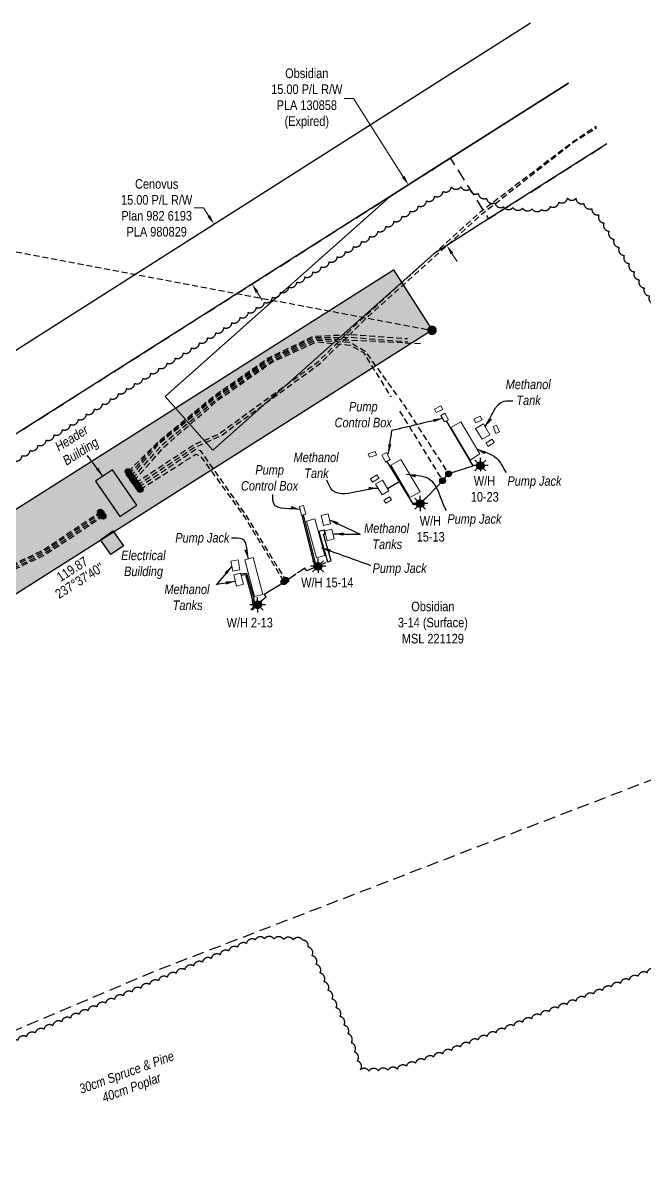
# Model space of a CAD drawing. Extents: x 606847 to 616975, y 5877213 to 5883625.
# Drawn here: x 612541 to 613191, y 5878697 to 5879897 of the extents above; entities that cross this region are included whole.
import ezdxf
from ezdxf.enums import TextEntityAlignment as Align

# ---------------------------------------------------------------- set-up
doc = ezdxf.new("R2010")
doc.units = 0
doc.header["$LTSCALE"] = 5
doc.header["$PDMODE"] = 34
doc.header["$PDSIZE"] = 0.03
for name, pattern in [('0', [1, 1, 0]), ('foc-ACCESSROAD', [3.75, 2.5, -1.25]), ('foc-TIELINE', [1.875, 1.25, -0.625]), ('UG_PIPE', [1.875, 1.25, -0.625])]:
    doc.linetypes.add(name, pattern=pattern)
doc.layers.get('Defpoints').update_dxf_attribs({"color": 9})
for name, color, linetype, lineweight in [('AS-GENERAL', 48, 'Continuous', 18), ('C-RW-T', 13, 'Continuous', 9), ('C-WS-T', 13, 'Continuous', 9), ('F-RW-T', 190, 'Continuous', 9), ('T-TEXT', 48, 'Continuous', 18)]:
    doc.layers.add(name, color=color, linetype=linetype, lineweight=lineweight)
for name, color, linetype, true_color in [('AS-PIPE-AG', 7, 'Continuous', 0x7d00fa), ('AS-STRUCTURE-H', 7, 'Continuous', 0xa8a8a8), ('AS-STRUCTURE-T', 7, 'Continuous', 0x454545)]:
    doc.layers.add(name, color=color, linetype=linetype, true_color=true_color)
for name, color, linetype in [('AS-PIPE-UG', 44, 'UG_PIPE'), ('AS-SYMBOL', 7, 'Continuous'), ('C-RW', 13, 'Continuous'), ('C-WS', 13, 'foc-ACCESSROAD'), ('C-WS-S', 8, 'Continuous'), ('F-RW', 190, 'Continuous'), ('L-BD', 7, 'Continuous'), ('L-MON', 1, 'Continuous'), ('L-TIE', 7, 'foc-TIELINE'), ('P-PROPOSED', 10, 'Continuous'), ('P-PROPOSED-H', 21, 'Continuous'), ('T-BUSH', 110, '0'), ('T-BUSH-T', 110, 'Continuous')]:
    doc.layers.add(name, color=color, linetype=linetype)
doc.layers.add('AS-STRUCTURE', color=7, linetype='Continuous', lineweight=30, true_color=0x595959)
doc.styles.add('80CG', font='ARIALN.TTF', dxfattribs={"height": 10})
doc.styles.add('80L', font='ARIALN.TTF', dxfattribs={"height": 10})
doc.dimstyles.new('Compass 5 000', dxfattribs={"dimscale": 5, "dimtxt": 9, "dimasz": 2, "dimexe": 0.2, "dimexo": 0.0625, "dimgap": 0.5, "dimtad": 0, "dimtih": 1, "dimtoh": 1, "dimzin": 0, "dimdsep": 46, "dimtxsty": '80CG', "dimcen": 0.1, "dimse1": 1, "dimse2": 1, "dimclrd": 256, "dimclrt": 256, "dimaunit": 1, "dimadec": 4, "dimazin": 0, "dimtfac": 0.06, "dimtofl": 0, "dimtmove": 0, "dimatfit": 1, "dimfxl": 0.2, "dimtolj": 1, "dimtzin": 0, "dimlwd": -1, "dimarcsym": 0})

# ---------------------------------------------------------------- blocks, each defined once
blk = doc.blocks.new('GAS')
h = blk.add_hatch(color=255)
h.dxf.hatch_style = 1
edge = h.paths.add_edge_path()
edge.add_arc((0, 0), 0.9, 0, 360)
for p, q in [((-0.81, 0), (-1.62, 0)), ((-0.57, 0.57), (-1.14, 1.14)), ((0, 0.81), (0, 1.62)), ((0.57, 0.57), (1.14, 1.14)), ((1.62, 0), (0.81, 0)), ((-0.57, -0.57), (-1.14, -1.14)), ((0, -0.81), (0, -1.62)), ((1.14, -1.14), (0.57, -0.57))]:
    blk.add_line(p, q)
blk.add_circle((0, 0), 0.8)
blk = doc.blocks.new('PLIA')
at = {"color": 255, "const_width": 1}
blk.add_lwpolyline([(-0.5, 0, 1), (0.5, 0, 1)], format="xyb", close=True, dxfattribs=at)
blk = doc.blocks.new('PLIAA')
blk.add_blockref('PLIA', (0, 0))
blk = doc.blocks.new('PLIB')
at = {"color": 1}
blk.add_circle((0, 0), 0.8, dxfattribs=at)
blk = doc.blocks.new('PLIBB')
blk.add_blockref('PLIB', (0, 0))
blk = doc.blocks.new('PLICC')
for name in ['PLIAA', 'PLIBB']:
    blk.add_blockref(name, (0, 0))
blk = doc.blocks.new('PLI')
blk.add_blockref('PLICC', (0, 0))
blk = doc.blocks.new('RISER')
h = blk.add_hatch(color=255)
h.dxf.hatch_style = 1
edge = h.paths.add_edge_path()
edge.add_arc((0, 0), 0.7, 0, 360)
blk.add_hatch(color=13).paths.add_polyline_path([(0.58, -0.15), (-0.58, -0.15, 0.774597)])
at = {"color": 13}
blk.add_line((-0.58, -0.15), (0.58, -0.15), dxfattribs=at)
blk.add_circle((0, 0), 0.6, dxfattribs=at)
blk = doc.blocks.new('AASDGSDG')
at = {"layer": 'AS-GENERAL'}
for p, q in [((-29, 120.5), (-18.5, 82.1)), ((-20.3, 122.9), (-9.8, 84.4))]:
    blk.add_line(p, q, dxfattribs=at)
at = {"layer": 'AS-GENERAL', "flags": 128}
for points in [[(104.7, 237.5), (106.5, 233.9), (113.4, 237.1), (111.6, 240.8)], [(115.3, 224.2), (119.4, 226.5), (115.6, 233.3), (111.3, 231)], [(148, 223.1), (154.6, 226.4), (152.5, 230.2), (146, 226.9)], [(121.8, 218.3), (142, 184.3), (152.4, 190.6), (132.2, 224.4)], [(154.6, 206), (162.8, 210.7), (156.1, 222.1), (147.8, 217.4)], [(166, 219.2), (169.1, 212.2), (172.7, 213.9), (169.5, 220.9)], [(158.7, 202.2), (160.7, 198.6), (167.2, 202.6), (165.1, 206.2)], [(35.4, 190.7), (36.7, 187.2), (44.1, 189.5), (42.7, 193.3)], [(53.8, 182), (58.5, 184.7), (54.5, 192), (49.6, 189.2)], [(59, 179), (79.1, 145), (89.7, 150.9), (69.6, 185)], [(38, 164.5), (40.1, 161.2), (46.9, 165.4), (44.6, 168.7)], [(50, 147.9), (57.2, 152.1), (50.4, 163.3), (43.2, 158.9)], [(51.8, 142), (53.8, 139), (59.8, 142.7), (57.9, 145.9)], [(-3.8, 117.7), (-11.1, 115.9), (-11.1, 115.9), (-13.6, 126.2), (-6.3, 128)]]:
    blk.add_lwpolyline(points, close=True, dxfattribs=at)
at = {"layer": 'AS-GENERAL'}
for points in [[(-29.8, 127.7), (-32.1, 136.6), (-36.4, 135.5), (-34.1, 126.5)], [(-34.1, 126.5), (-29.8, 127.7)], [(-18.5, 82.1), (-9.8, 84.4)]]:
    blk.add_lwpolyline(points, dxfattribs=at)
at = {"layer": 'AS-GENERAL', "flags": 128}
for points in [[(-29, 120.5), (-20.3, 122.9)], [(-9.9, 110.3), (-2.6, 112.1)], [(-9.9, 110.3), (-7.3, 99.9)], [(-2.6, 112.1), (0, 101.7)], [(0, 101.7), (-7.3, 99.9)]]:
    blk.add_lwpolyline(points, dxfattribs=at)
at = {"layer": 'AS-GENERAL'}
for points in [[(-98.6, 69.5), (-100.6, 80), (-108, 78.6), (-106, 68.1)], [(-74.6, 43.7), (-84.7, 82.2), (-93.4, 79.9), (-83.3, 41.4)], [(-94.9, 54.3), (-102.2, 52.4), (-105.2, 64.1), (-98, 66)]]:
    blk.add_lwpolyline(points, close=True, dxfattribs=at)
at = {"layer": 'AS-PIPE-AG'}
for points in [[(89.8, 138.6), (114.3, 163.2), (118.9, 169.8), (145.2, 178.3), (117.2, 225.3)], [(55, 182.7), (82.6, 137.7), (89.8, 138.6)], [(55.8, 154.4), (67.8, 161.8)], [(-20, 71.9), (-33.5, 126.7)], [(-18.6, 72.5), (-32.1, 127.1)], [(-9.2, 76.6), (-28.6, 68.3), (-30.7, 71.3), (-49.7, 58.4)], [(-87.3, 27.8), (-71.1, 41.3), (-73.4, 43.9), (-51.9, 56.7), (-53.9, 57.3)]]:
    blk.add_lwpolyline(points, dxfattribs=at)
blk.add_lwpolyline([(-3.2, 79), (-11.1, 106.7), (-9.4, 107.2), (-10.4, 111), (-16.1, 109.5), (-7.1, 77.9)], close=True, dxfattribs=at)
at = {"layer": 'AS-PIPE-AG', "elevation": 18.8}
for points in [[(-97.6, 65.2), (-91.7, 66), (-84.6, 40.8), (-83.3, 31.1)], [(-97.4, 63.7), (-92.8, 64.4), (-86.1, 40.5), (-84.7, 29.9)]]:
    blk.add_lwpolyline(points, dxfattribs=at)
at = {"layer": 'Defpoints'}
for p in [(152.8, 178.5), (89.8, 138.6), (-16.9, 73.1), (-80.1, 32.8)]:
    blk.add_blockref('GAS', p, dxfattribs=at)
blk = doc.blocks.new('*D518')
at = {"layer": 'Defpoints', "color": 0, "transparency": 16777216}
for p in [(612740.7, 5879686.9), (612742.4, 5879688), (612782.3, 5879625.3)]:
    blk.add_point(p, dxfattribs=at)
at = {"layer": 'F-RW-T', "transparency": 16777216}
for p, q in [((612729.9, 5879703.8), (612719.9, 5879703.8)), ((612735.3, 5879695.3), (612729.9, 5879703.8)), ((612785.9, 5879615.7), (612791.3, 5879607.3))]:
    blk.add_line(p, q, dxfattribs=at)
for points in [[(612736.7, 5879696.2), (612733.9, 5879694.4), (612740.7, 5879686.9)], [(612787.3, 5879616.6), (612784.5, 5879614.8), (612780.5, 5879624.2)]]:
    blk.add_solid(points, dxfattribs=at)
at = {"layer": 'F-RW-T', "transparency": 16777216, "insert": (612680.8, 5879703.8), "char_height": 10, "attachment_point": 5, "style": '80CG'}
blk.add_mtext('\\A1;Cenovus\\P15.00 P/L R/W\\PPlan 982 6193\\PPLA 980829', dxfattribs=at)
blk = doc.blocks.new('*D519')
at = {"layer": 'C-RW-T', "transparency": 16777216}
for p, q in [((612886.8, 5879818.1), (612876.8, 5879818.1)), ((612938.7, 5879736.4), (612886.8, 5879818.1)), ((612989.6, 5879656.2), (612995, 5879647.8))]:
    blk.add_line(p, q, dxfattribs=at)
for points in [[(612940.1, 5879737.3), (612937.3, 5879735.5), (612944.1, 5879727.9)], [(612991, 5879657.1), (612988.2, 5879655.3), (612984.2, 5879664.6)]]:
    blk.add_solid(points, dxfattribs=at)
at = {"layer": 'Defpoints', "color": 0, "transparency": 16777216}
for p in [(612976.8, 5879748.7), (612944.1, 5879727.9), (613017, 5879685.4)]:
    blk.add_point(p, dxfattribs=at)
at = {"layer": 'C-RW-T', "transparency": 16777216, "insert": (612837.8, 5879818.1), "char_height": 10, "attachment_point": 5, "style": '80CG'}
blk.add_mtext('\\A1;Obsidian\\P15.00 P/L R/W\\PPLA 130858\\P(Expired)', dxfattribs=at)

msp = doc.modelspace()

# ---------------------------------------------------------------- hatches: boundary and pattern name
at = {"layer": 'AS-STRUCTURE-H'}
h = msp.add_hatch(color=256, dxfattribs=at)
h.dxf.hatch_style = 1
h.paths.add_polyline_path([(612616.93, 5879417.953), (612642.42, 5879380.923), (612660.04, 5879392.803), (612634.485, 5879429.703)])
h = msp.add_hatch(color=256, dxfattribs=at)
h.dxf.hatch_style = 1
h.paths.add_polyline_path([(612635.015, 5879365.878), (612646.095, 5879350.438), (612632.97, 5879341.218), (612622.04, 5879356.748)])
at = {"layer": 'P-PROPOSED-H'}
h = msp.add_hatch(color=256, dxfattribs=at)
h.dxf.hatch_style = 1
h.paths.add_polyline_path([(611699.481, 5878944.552), (612345.996, 5878873.884), (612392.146, 5879298.988), (612928.65, 5879639.105), (612968.79, 5879575.788), (612462.78, 5879255.003), (612412.43, 5878791.208), (611691.321, 5878870.029)])

# ---------------------------------------------------------------- linework, layer by layer
at = {"layer": 'AS-PIPE-UG', "flags": 128}
for points in [[(612658.74, 5879416.138), (612719.01, 5879455.713), (612745.555, 5879467.173), (612849.885, 5879543.073), (612895.785, 5879588.148), (613020.27, 5879700.398), (613114.41, 5879771.798), (613140.299, 5879789.435)], [(612660.43, 5879413.933), (612720.7, 5879453.508), (612747.245, 5879464.968), (612851.575, 5879540.868), (612897.475, 5879585.943), (613021.96, 5879698.193), (613115.475, 5879771.718), (613140.915, 5879787.821)], [(612650.935, 5879427.923), (612682.685, 5879459.473), (612741.18, 5879507.588), (612797.225, 5879546.603), (612844.405, 5879569.548), (612884.51, 5879571.448), (612942.985, 5879567.043)], [(612652.16, 5879425.203), (612683.15, 5879459.048), (612742.195, 5879506.603), (612798, 5879545.513), (612845.01, 5879568.233), (612884.705, 5879568.458), (612943.305, 5879563.778)], [(612653.805, 5879423.098), (612684.19, 5879458.158), (612743.107, 5879506.034), (612799.01, 5879544.498), (612845.885, 5879566.853), (612884.915, 5879565.593), (612959.315, 5879561.773)], [(612655.43, 5879420.718), (612686.4, 5879455.833), (612744.265, 5879504.463), (612800.225, 5879543.308), (612847.145, 5879565.603), (612883.14, 5879563.178), (612898.685, 5879553.918), (612939.125, 5879497.963), (612986.14, 5879425.548)], [(612657.05, 5879418.218), (612688.735, 5879454.023), (612745.19, 5879502.878), (612800.955, 5879542.178), (612847.855, 5879563.673), (612882.655, 5879560.393), (612897.045, 5879552.643), (612979.825, 5879418.458)], [(612661.935, 5879411.553), (612721.96, 5879451.393), (612726.33, 5879450.103), (612775.135, 5879380.743), (612815.77, 5879314.183)], [(612663.555, 5879409.333), (612721.665, 5879446.133), (612726.235, 5879444.673), (612773.185, 5879379.768), (612813.84, 5879312.708)], [(611963.16, 5878746.898), (611950.545, 5878749.518), (611939.115, 5878750.038), (611935.645, 5878753.063), (611932.86, 5878756.708), (611933.365, 5878772.023), (611935.885, 5878797.693), (611937.91, 5878823.368), (611939.55, 5878842.028), (611941.665, 5878863.458), (611944.675, 5878867.973), (611947.045, 5878871.233), (611958.955, 5878873.818), (611993.72, 5878874.178), (612059.385, 5878869.588), (612124.02, 5878862.408), (612181.8, 5878859.568), (612247.645, 5878848.418), (612332.585, 5878838.433), (612356.805, 5878840.628), (612362.78, 5878844.293), (612379.025, 5878856.603), (612393.995, 5878880.123), (612398.255, 5878903.453), (612403.255, 5878966.328), (612417.22, 5879063.593), (612428.085, 5879155.023), (612421.52, 5879218.163), (612422.295, 5879239.408), (612429.5, 5879259.568), (612434.48, 5879269.428), (612453.405, 5879285.138), (612495.81, 5879314.203), (612561.185, 5879345.438), (612621.805, 5879385.738)], [(611964, 5878745.588), (611951.385, 5878748.208), (611939.955, 5878748.728), (611936.485, 5878751.753), (611933.7, 5878755.398), (611934.205, 5878770.713), (611936.725, 5878796.383), (611938.75, 5878822.058), (611940.39, 5878840.718), (611942.505, 5878862.148), (611945.515, 5878866.663), (611947.885, 5878869.923), (611959.795, 5878872.508), (611994.56, 5878872.868), (612060.225, 5878868.278), (612124.86, 5878861.098), (612182.64, 5878858.258), (612248.485, 5878847.108), (612333.425, 5878837.123), (612357.645, 5878839.318), (612363.62, 5878842.983), (612379.865, 5878855.293), (612394.835, 5878878.813), (612399.095, 5878902.143), (612404.095, 5878965.018), (612418.06, 5879062.283), (612428.925, 5879153.713), (612422.36, 5879216.853), (612423.135, 5879238.098), (612430.34, 5879258.258), (612435.32, 5879268.118), (612454.245, 5879283.828), (612496.65, 5879312.893), (612562.025, 5879344.128), (612622.645, 5879384.428)], [(611964.795, 5878743.703), (611952.18, 5878746.323), (611940.75, 5878746.843), (611937.28, 5878749.868), (611934.495, 5878753.513), (611935, 5878768.828), (611937.52, 5878794.498), (611939.545, 5878820.173), (611941.185, 5878838.833), (611943.3, 5878860.263), (611946.31, 5878864.778), (611948.68, 5878868.038), (611960.59, 5878870.623), (611995.355, 5878870.983), (612061.02, 5878866.393), (612125.655, 5878859.213), (612183.435, 5878856.373), (612249.28, 5878845.223), (612334.22, 5878835.238), (612358.44, 5878837.433), (612364.415, 5878841.098), (612380.66, 5878853.408), (612395.63, 5878876.928), (612399.89, 5878900.258), (612404.89, 5878963.133), (612418.855, 5879060.398), (612429.72, 5879151.828), (612423.155, 5879214.968), (612423.93, 5879236.213), (612431.135, 5879256.373), (612436.115, 5879266.233), (612455.04, 5879281.943), (612497.445, 5879311.008), (612562.82, 5879342.243), (612623.44, 5879382.543)], [(611966.085, 5878742.483), (611953.47, 5878745.103), (611942.04, 5878745.623), (611938.57, 5878748.648), (611935.785, 5878752.293), (611936.29, 5878767.608), (611938.81, 5878793.278), (611940.835, 5878818.953), (611942.475, 5878837.613), (611944.59, 5878859.043), (611947.6, 5878863.558), (611949.97, 5878866.818), (611961.88, 5878869.403), (611996.645, 5878869.763), (612062.31, 5878865.173), (612126.945, 5878857.993), (612184.725, 5878855.153), (612250.57, 5878844.003), (612335.51, 5878834.018), (612359.73, 5878836.213), (612365.705, 5878839.878), (612381.95, 5878852.188), (612396.92, 5878875.708), (612401.18, 5878899.038), (612406.18, 5878961.913), (612420.145, 5879059.178), (612431.01, 5879150.608), (612424.445, 5879213.748), (612425.22, 5879234.993), (612432.425, 5879255.153), (612437.405, 5879265.013), (612456.33, 5879280.723), (612498.735, 5879309.788), (612564.11, 5879341.023), (612624.73, 5879381.323)]]:
    msp.add_lwpolyline(points, dxfattribs=at)
at = {"layer": 'AS-STRUCTURE', "flags": 128}
for points in [[(612616.93, 5879417.953), (612642.42, 5879380.923), (612660.04, 5879392.803), (612634.485, 5879429.703)], [(612635.015, 5879365.878), (612646.095, 5879350.438), (612632.97, 5879341.218), (612622.04, 5879356.748)]]:
    msp.add_lwpolyline(points, close=True, dxfattribs=at)
at = {"layer": 'C-RW'}
msp.add_lwpolyline([(613151.749, 5879770.947), (613028, 5879692.426), (612970.561, 5879655.895), (612739.687, 5879450.358), (612689.815, 5879506.373), (612925.431, 5879716.122), (612987.84, 5879755.733), (613111.57, 5879834.269)], dxfattribs=at)
at = {"layer": 'C-WS', "flags": 128}
msp.add_lwpolyline([(613464.672, 5879208.339), (613360.857, 5879168.021), (613067.707, 5879055.122), (612679.046, 5878905.32), (612439.091, 5878803.805), (612361.217, 5878773.804), (612335.543, 5878776.683), (612345.996, 5878873.884), (612401.706, 5879383.703), (612427.707, 5879400.205), (612925.431, 5879716.122), (612987.84, 5879755.733), (613028, 5879692.426), (613151.749, 5879770.947)], dxfattribs=at)
at = {"layer": 'F-RW'}
msp.add_lwpolyline([(613111.57, 5879834.269), (612987.84, 5879755.733), (612925.431, 5879716.122), (612427.707, 5879400.205), (612390.725, 5879376.733), (612362.849, 5879359.043), (612061.736, 5879167.929), (612007.817, 5879133.401), (611968.474, 5879195.896), (612309.307, 5879412.599), (612362.76, 5879446.585), (612374.121, 5879453.81), (613071.58, 5879897.294)], dxfattribs=at)
at = {"layer": 'L-TIE'}
msp.add_line((611492.575, 5879854.108), (612968.79, 5879575.788), dxfattribs=at)
at = {"layer": 'T-BUSH', "flags": 128}
msp.add_lwpolyline([(611842.735, 5879858.862, 0.11678251), (611844.14, 5879856.427, 0.52056705), (611842.114, 5879846.638, 0.52056705), (611840.089, 5879836.85, 0.52056705), (611838.064, 5879827.061, 0.52056705), (611836.038, 5879817.273, 0.52056705), (611834.013, 5879807.484, 0.52056705), (611831.987, 5879797.696, 0.52056705), (611829.962, 5879787.908, 0.52056705), (611827.936, 5879778.119, 0.52056705), (611825.911, 5879768.331, 0.52056705), (611823.885, 5879758.542, 0.52056705), (611821.86, 5879748.754, 0.52056705), (611819.834, 5879738.965, 0.52056705), (611817.809, 5879729.177, 0.52056705), (611815.784, 5879719.388, 0.52056705), (611813.758, 5879709.6, 0.52056705), (611811.733, 5879699.811, 0.52056705), (611809.707, 5879690.023, 0.52056705), (611807.682, 5879680.235, 0.52056705), (611805.656, 5879670.446, 0.52056705), (611804.698, 5879660.576, 0.52056705), (611805.209, 5879650.593, 0.52056705), (611805.72, 5879640.61, 0.52056705), (611806.231, 5879630.628, 0.52056705), (611806.742, 5879620.645, 0.52056705), (611807.252, 5879610.662, 0.52056705), (611807.763, 5879600.679, 0.52056705), (611808.274, 5879590.697, 0.52056705), (611811.077, 5879581.169, 0.52056705), (611814.423, 5879571.75, 0.52056705), (611817.768, 5879562.331, 0.52056705), (611821.113, 5879552.911, 0.52056705), (611824.459, 5879543.492, 0.52056705), (611827.804, 5879534.072, 0.52056705), (611836.002, 5879528.602, 0.52056705), (611844.545, 5879523.413, 0.52056705), (611853.089, 5879518.224, 0.52056705), (611861.632, 5879513.035, 0.52056705), (611870.176, 5879507.846, 0.52056705), (611878.719, 5879502.657, 0.52056705), (611888.188, 5879499.737, 0.52056705), (611897.923, 5879497.468, 0.52056705), (611907.658, 5879495.2, 0.52056705), (611917.393, 5879492.931, 0.52056705), (611927.174, 5879490.89, 0.52056705), (611937.023, 5879489.183, 0.52056705), (611946.872, 5879487.476, 0.52056705), (611956.721, 5879485.769, 0.52056705), (611966.57, 5879484.062, 0.52056705), (611976.419, 5879482.354, 0.52056705), (611986.306, 5879480.921, 0.52056705), (611996.252, 5879479.924, 0.52056705), (612006.197, 5879478.926, 0.52056705), (612016.143, 5879477.928, 0.52056705), (612026.089, 5879476.931, 0.52056705), (612036.035, 5879475.933, 0.52056705), (612045.981, 5879474.935, 0.52056705), (612055.927, 5879473.937, 0.52056705), (612065.873, 5879472.94, 0.52056705), (612075.819, 5879471.942, 0.52056705), (612085.765, 5879470.944, 0.52056705), (612095.711, 5879469.947, 0.52056705), (612105.656, 5879468.949, 0.52056705), (612115.602, 5879467.951, 0.52056705), (612125.548, 5879466.953, 0.52056705), (612135.494, 5879465.956, 0.52056705), (612145.44, 5879464.958, 0.52056705), (612155.386, 5879463.96, 0.52056705), (612165.332, 5879462.962, 0.52056705), (612175.278, 5879461.965, 0.52056705), (612185.224, 5879460.967, 0.52056705), (612195.17, 5879459.969, 0.52056705), (612205.115, 5879458.972, 0.52056705), (612215.061, 5879457.974, 0.52056705), (612225.007, 5879456.976, 0.52056705), (612234.953, 5879455.978, 0.52056705), (612244.899, 5879454.981, 0.52056705), (612254.845, 5879453.983, 0.52056705), (612264.791, 5879452.985, 0.52056705), (612274.737, 5879451.988, 0.52056705), (612284.683, 5879450.99, 0.52056705), (612294.644, 5879450.175, 0.52056705), (612304.618, 5879449.524, 0.52056705), (612314.593, 5879448.873, 0.52056705), (612324.567, 5879448.222, 0.52056705), (612334.542, 5879447.571, 0.52056705), (612344.517, 5879446.92, 0.52056705), (612354.491, 5879446.268, 0.52056705), (612364.466, 5879445.617, 0.52056705), (612374.054, 5879442.892, 0.52056705), (612383.593, 5879439.907, 0.52056705), (612393.133, 5879436.921, 0.52056705), (612402.673, 5879433.936, 0.52056705), (612411.906, 5879430.216, 0.52056705), (612420.741, 5879425.541, 0.52056705), (612429.576, 5879420.866, 0.52056705), (612438.412, 5879416.191, 0.52056705), (612447.72, 5879413.98, 0.52056705), (612457.659, 5879415.048, 0.52056705), (612467.598, 5879416.115, 0.52056705), (612477.536, 5879417.182, 0.52056705), (612487.475, 5879418.25, 0.52056705), (612497.414, 5879419.317, 0.52056705), (612506.393, 5879423.103, 0.52056705), (612514.798, 5879428.512, 0.52056705), (612523.203, 5879433.922, 0.52056705), (612531.609, 5879439.332, 0.52056705), (612540.014, 5879444.742, 0.52056705), (612548.419, 5879450.152, 0.52056705), (612556.825, 5879455.561, 0.52056705), (612565.23, 5879460.971, 0.52056705), (612573.636, 5879466.381, 0.52056705), (612582.041, 5879471.791, 0.52056705), (612590.446, 5879477.201, 0.52056705), (612598.852, 5879482.61, 0.52056705), (612607.257, 5879488.02, 0.52056705), (612615.662, 5879493.43, 0.52056705), (612624.068, 5879498.84, 0.52056705), (612632.473, 5879504.25, 0.52056705), (612640.909, 5879509.612, 0.52056705), (612649.383, 5879514.913, 0.52056705), (612657.857, 5879520.215, 0.52056705), (612666.331, 5879525.516, 0.52056705), (612674.805, 5879530.818, 0.52056705), (612683.279, 5879536.119, 0.52056705), (612691.754, 5879541.421, 0.52056705), (612700.228, 5879546.722, 0.52056705), (612708.702, 5879552.024, 0.52056705), (612717.176, 5879557.325, 0.52056705), (612725.65, 5879562.627, 0.52056705), (612734.124, 5879567.928, 0.52056705), (612742.598, 5879573.23, 0.52056705), (612751.072, 5879578.531, 0.52056705), (612759.546, 5879583.833, 0.52056705), (612768.021, 5879589.134, 0.52056705), (612776.495, 5879594.436, 0.52056705), (612784.969, 5879599.737, 0.52056705), (612793.443, 5879605.038, 0.52056705), (612801.917, 5879610.34, 0.52056705), (612810.391, 5879615.641, 0.52056705), (612818.865, 5879620.943, 0.52056705), (612827.339, 5879626.244, 0.52056705), (612835.814, 5879631.546, 0.52056705), (612844.288, 5879636.847, 0.52056705), (612852.762, 5879642.149, 0.52056705), (612861.236, 5879647.45, 0.52056705), (612869.71, 5879652.752, 0.52056705), (612878.184, 5879658.053, 0.52056705), (612886.658, 5879663.355, 0.52056705), (612895.132, 5879668.656, 0.52056705), (612903.607, 5879673.958, 0.52056705), (612912.081, 5879679.259, 0.52056705), (612920.555, 5879684.561, 0.52056705), (612929.029, 5879689.862, 0.52056705), (612937.503, 5879695.164, 0.52056705), (612945.977, 5879700.465, 0.52056705), (612954.451, 5879705.766, 0.52056705), (612962.925, 5879711.068, 0.52056705), (612971.604, 5879716.026, 0.52056705), (612980.301, 5879720.953, 0.52056705), (612989.022, 5879725.793, 0.52056705), (612999.016, 5879726.02, 0.52056705), (613008.387, 5879723.754, 0.52056705), (613017.103, 5879718.861, 0.52056705), (613025.819, 5879713.967, 0.52056705), (613034.535, 5879709.074, 0.52056705), (613043.479, 5879704.941, 0.52056705), (613053.451, 5879704.245, 0.52056705), (613063.422, 5879703.55, 0.52056705), (613073.394, 5879702.855, 0.52056705), (613083.365, 5879702.159, 0.52056705), (613092.586, 5879705.264, 0.52056705), (613101.545, 5879709.698, 0.52056705), (613110.503, 5879714.132, 0.52056705), (613119.192, 5879713.889, 0.52056705), (613127.58, 5879708.453, 0.52056705), (613135.969, 5879703.017, 0.52056705), (613143.269, 5879696.513, 0.52056705), (613148.551, 5879688.026, 0.52056705), (613153.833, 5879679.54, 0.52056705), (613159.114, 5879671.053, 0.52056705), (613164.396, 5879662.567, 0.52056705), (613169.677, 5879654.08, 0.52056705), (613174.959, 5879645.594, 0.52056705), (613180.241, 5879637.107, 0.52056705), (613185.522, 5879628.621, 0.52056705), (613190.804, 5879620.134, 0.52056705), (613196.085, 5879611.648, 0.52056705), (613201.367, 5879603.161, 0.52056705), (613206.649, 5879594.675, 0.52056705), (613211.93, 5879586.188, 0.52056705), (613217.212, 5879577.701, 0.52056705), (613222.589, 5879569.276, 0.52056705), (613228.054, 5879560.906, 0.52056705), (613233.519, 5879552.537, 0.52056705), (613238.984, 5879544.167, 0.52056705), (613244.45, 5879535.798, 0.52056705), (613249.915, 5879527.428, 0.52056705), (613255.38, 5879519.059, 0.52056705), (613260.845, 5879510.689, 0.52056705), (613266.31, 5879502.32, 0.52056705), (613271.775, 5879493.95, 0.52056705), (613277.241, 5879485.581, 0.52056705), (613282.706, 5879477.211, 0.52056705), (613288.171, 5879468.842, 0.52056705), (613293.636, 5879460.473, 0.52056705), (613299.101, 5879452.103, 0.52056705), (613304.566, 5879443.734, 0.52056705), (613310.032, 5879435.364, 0.52056705), (613315.497, 5879426.995, 0.52056705), (613320.962, 5879418.625, 0.52056705), (613326.427, 5879410.256, 0.52056705), (613331.892, 5879401.886, 0.52056705), (613337.357, 5879393.517, 0.52056705), (613342.823, 5879385.147, 0.52056705), (613348.288, 5879376.778, 0.52056705), (613353.753, 5879368.408, 0.52056705), (613359.218, 5879360.039, 0.52056705), (613364.683, 5879351.669, 0.52056705), (613370.148, 5879343.3, 0.52056705), (613375.614, 5879334.93, 0.52056705), (613381.079, 5879326.561, 0.52056705), (613386.544, 5879318.191, 0.52056705), (613392.009, 5879309.822, 0.52056705), (613397.474, 5879301.452, 0.52056705), (613402.939, 5879293.083, 0.52056705), (613408.405, 5879284.713, 0.52056705), (613413.87, 5879276.344, 0.52056705), (613419.335, 5879267.974, 0.52056705), (613423.957, 5879259.169, 0.52056705), (613427.623, 5879249.87, 0.52056705), (613431.288, 5879240.57, 0.52056705), (613434.954, 5879231.271, 0.52056705), (613434.725, 5879222.387, 0.52056705), (613429.179, 5879214.071, 0.52056705), (613423.632, 5879205.756, 0.52056705), (613418.021, 5879197.529, 0.52056705), (613408.38, 5879194.89, 0.52056705), (613398.738, 5879192.252, 0.52056705), (613389.097, 5879189.614, 0.52056705), (613379.456, 5879186.975, 0.52056705), (613369.815, 5879184.337, 0.52056705), (613360.173, 5879181.698, 0.52056705), (613350.532, 5879179.06, 0.52056705), (613340.891, 5879176.421, 0.52056705), (613331.249, 5879173.783, 0.52056705), (613322.374, 5879169.562, 0.52056705), (613314.325, 5879163.636, 0.52056705), (613306.275, 5879157.709, 0.52056705), (613298.226, 5879151.783, 0.52056705), (613290.176, 5879145.856, 0.52056705), (613282.127, 5879139.93, 0.52056705), (613274.078, 5879134.003, 0.52056705), (613266.028, 5879128.077, 0.52056705), (613257.979, 5879122.15, 0.52056705), (613249.93, 5879116.223, 0.52056705), (613241.88, 5879110.297, 0.52056705), (613241.368, 5879101.486, 0.52056705), (613243.404, 5879091.7, 0.52056705), (613245.44, 5879081.914, 0.52056705), (613247.477, 5879072.128, 0.52056705), (613249.513, 5879062.341, 0.52056705), (613251.549, 5879052.555, 0.52056705), (613253.586, 5879042.769, 0.52056705), (613255.622, 5879032.983, 0.52056705), (613257.658, 5879023.197, 0.52056705), (613259.695, 5879013.41, 0.52056705), (613261.731, 5879003.624, 0.52056705), (613263.767, 5878993.838, 0.52056705), (613265.804, 5878984.052, 0.52056705), (613267.84, 5878974.266, 0.52056705), (613269.876, 5878964.479, 0.52056705), (613271.913, 5878954.693, 0.52056705), (613267.881, 5878945.729, 0.52056705), (613263.313, 5878936.839, 0.52056705), (613258.745, 5878927.948, 0.52056705), (613250.01, 5878923.843, 0.52056705), (613240.575, 5878920.543, 0.52056705), (613231.14, 5878917.242, 0.52056705), (613221.704, 5878913.942, 0.52056705), (613212.269, 5878910.641, 0.52056705), (613202.834, 5878907.341, 0.52056705), (613193.539, 5878903.663, 0.52056705), (613184.251, 5878899.97, 0.52056705), (613174.962, 5878896.278, 0.52056705), (613165.674, 5878892.585, 0.52056705), (613156.385, 5878888.892, 0.52056705), (613147.096, 5878885.199, 0.52056705), (613137.808, 5878881.506, 0.52056705), (613128.519, 5878877.813, 0.52056705), (613119.23, 5878874.12, 0.52056705), (613109.942, 5878870.427, 0.52056705), (613100.653, 5878866.734, 0.52056705), (613091.364, 5878863.042, 0.52056705), (613082.076, 5878859.349, 0.52056705), (613072.787, 5878855.656, 0.52056705), (613063.498, 5878851.963, 0.52056705), (613054.21, 5878848.27, 0.52056705), (613044.921, 5878844.577, 0.52056705), (613035.633, 5878840.884, 0.52056705), (613026.344, 5878837.191, 0.52056705), (613017.055, 5878833.498, 0.52056705), (613007.767, 5878829.806, 0.52056705), (612998.478, 5878826.113, 0.52056705), (612989.189, 5878822.42, 0.52056705), (612979.845, 5878818.878, 0.52056705), (612970.374, 5878815.682, 0.52056705), (612960.903, 5878812.485, 0.52056705), (612951.432, 5878809.289, 0.52056705), (612941.961, 5878806.093, 0.52056705), (612932.49, 5878802.897, 0.52056705), (612922.653, 5878801.67, 0.52056705), (612912.666, 5878801.254, 0.52056705), (612902.679, 5878800.838, 0.52056705), (612893.797, 5878802.025, 0.52056705), (612890.635, 5878811.508, 0.52056705), (612887.472, 5878820.99, 0.52056705), (612884.31, 5878830.472, 0.52056705), (612880.856, 5878839.839, 0.52056705), (612876.677, 5878848.92, 0.52056705), (612872.497, 5878858, 0.52056705), (612868.318, 5878867.08, 0.52056705), (612864.139, 5878876.16, 0.52056705), (612859.96, 5878885.241, 0.52056705), (612855.781, 5878894.321, 0.52056705), (612851.602, 5878903.401, 0.52056705), (612847.422, 5878912.481, 0.52056705), (612843.243, 5878921.562, 0.52056705), (612839.064, 5878930.642, 0.52056705), (612833.569, 5878937.756, 0.52056705), (612823.581, 5878938.155, 0.52056705), (612813.593, 5878938.554, 0.52056705), (612803.605, 5878938.953, 0.52056705), (612793.618, 5878939.353, 0.52056705), (612783.909, 5878938.22, 0.52056705), (612774.706, 5878934.32, 0.52056705), (612765.502, 5878930.42, 0.52056705), (612756.298, 5878926.521, 0.52056705), (612747.095, 5878922.621, 0.52056705), (612737.891, 5878918.721, 0.52056705), (612728.687, 5878914.821, 0.52056705), (612719.484, 5878910.921, 0.52056705), (612710.28, 5878907.021, 0.52056705), (612701.076, 5878903.121, 0.52056705), (612691.873, 5878899.221, 0.52056705), (612682.669, 5878895.321, 0.52056705), (612673.465, 5878891.421, 0.52056705), (612664.262, 5878887.521, 0.52056705), (612655.058, 5878883.621, 0.52056705), (612645.855, 5878879.721, 0.52056705), (612636.651, 5878875.822, 0.52056705), (612627.447, 5878871.922, 0.52056705), (612618.244, 5878868.022, 0.52056705), (612609.04, 5878864.122, 0.52056705), (612599.836, 5878860.222, 0.52056705), (612590.633, 5878856.322, 0.52056705), (612581.429, 5878852.422, 0.52056705), (612572.225, 5878848.522, 0.52056705), (612563.022, 5878844.622, 0.52056705), (612553.818, 5878840.722, 0.52056705), (612544.615, 5878836.822, 0.52056705), (612535.411, 5878832.922, 0.52056705), (612526.207, 5878829.023, 0.52056705), (612517.004, 5878825.123, 0.52056705), (612507.8, 5878821.223, 0.52056705), (612498.596, 5878817.323, 0.52056705), (612489.393, 5878813.423, 0.52056705), (612480.189, 5878809.523, 0.52056705), (612470.985, 5878805.623, 0.52056705), (612461.782, 5878801.723, 0.52056705), (612452.578, 5878797.823, 0.52056705), (612444.804, 5878792.844, 0.52056705), (612443.572, 5878782.924, 0.52056705), (612442.34, 5878773.004, 0.52056705), (612441.108, 5878763.085, 0.52056705), (612439.876, 5878753.165, 0.52056705), (612438.644, 5878743.246, 0.52056705), (612437.412, 5878733.326, 0.52056705), (612436.18, 5878723.406, 0.52056705), (612434.948, 5878713.487, 0.52056705), (612433.716, 5878703.567, 0.52056705), (612432.939, 5878697.317)], format="xyb", dxfattribs=at)

# ---------------------------------------------------------------- block references
at = {"layer": 'AS-SYMBOL'}
msp.add_blockref('AASDGSDG', (612866.534, 5879255.784), dxfattribs=at)
at = {"layer": 'AS-SYMBOL', "color": 2, "xscale": 4.99790845, "yscale": 4.99790845, "zscale": 4.99790845}
for p in [(612650.935, 5879427.923), (612652.16, 5879425.203), (612653.805, 5879423.098), (612655.476, 5879420.77), (612657.05, 5879418.218), (612658.74, 5879416.138), (612979.825, 5879418.458), (612986.14, 5879425.548), (612660.43, 5879413.933), (612661.935, 5879411.553), (612663.555, 5879409.333), (612621.885, 5879385.573), (612622.645, 5879384.428), (612623.44, 5879382.543), (612624.73, 5879381.323), (612813.84, 5879312.708), (612815.815, 5879314.318)]:
    msp.add_blockref('RISER', p, dxfattribs=at)
at = {"layer": 'C-WS-S', "xscale": 4.99790845, "yscale": 4.99790845, "zscale": 4.99790845}
for p in [(613019.295, 5879434.298), (612956.355, 5879394.433), (612849.625, 5879328.863), (612786.395, 5879288.623)]:
    msp.add_blockref('GAS', p, dxfattribs=at)
at = {"layer": 'L-MON', "xscale": 4.99790845, "yscale": 4.99790845, "zscale": 4.99790845}
msp.add_blockref('PLI', (612968.79, 5879575.788), dxfattribs=at)

# ---------------------------------------------------------------- texts
at = {"layer": 'AS-STRUCTURE-T', "insert": (612572.059, 5879456.45), "char_height": 9.99582, "attachment_point": 1, "rotation": 32.372651, "style": '80L'}
msp.add_mtext_dynamic_manual_height_columns('\\pi1.3813;{\\fArial Narrow|b0|i1|c0|p34;Header \\P\\pi0.30739;Building}', width=40.82988, gutter_width=50, heights=[0], dxfattribs=at)
at = {"layer": 'L-BD', "style": '80L'}
for s, height, p in [('119.87', 9.9958, (612592.471, 5879325.977)), ("237°37'40''", 9.99582, (612600.098, 5879313.947))]:
    msp.add_text(s, height=height, rotation=32.3727, dxfattribs=at).set_placement(p, align=Align.MIDDLE)

# ---------------------------------------------------------------- dimensions: what is measured, and where the dimension line sits
at = {"layer": 'C-RW-T'}
dim = msp.add_linear_dim(base=(612944.065, 5879727.949), p1=(613016.959, 5879685.404), p2=(612976.779, 5879748.712), angle=122.402824, text='Obsidian\\P15.00 P/L R/W\\PPLA 130858\\P(Expired)', dimstyle='Compass 5 000', dxfattribs=at)
dim.commit()
dim.dimension.update_dxf_attribs({"geometry": '*D519', "text_midpoint": (612837.753, 5879818.114), "dimtype": 161})
at = {"layer": 'F-RW-T'}
dim = msp.add_aligned_dim(p1=(612782.299, 5879625.273), p2=(612742.418, 5879687.994), distance=2.085, text='Cenovus\\P15.00 P/L R/W\\PPlan 982 6193\\PPLA 980829', dimstyle='Compass 5 000', dxfattribs=at)
dim.commit()
dim.dimension.update_dxf_attribs({"geometry": '*D518', "text_midpoint": (612680.841, 5879703.752)})

# ---------------------------------------------------------------- leaders
at = {"layer": 'AS-STRUCTURE-T', "path_type": 1}
msp.add_leader([(612624.594, 5879423.082), (612608.194, 5879444.932)], dimstyle='Compass 5 000', override={"dimgap": 0.5, "dimtad": 0}, dxfattribs=at)

# ---------------------------------------------------------------- next in the draw order: texts
at = {"layer": 'C-WS-T', "insert": (612831.912, 5879316.956), "char_height": 9.9918, "width": 54.23706, "attachment_point": 1, "style": '80L', "bg_fill": 2}
msp.add_mtext('W/H 15-14', dxfattribs=at)
at = {"layer": 'C-WS-T', "insert": (612969.655, 5879291.911), "char_height": 9.99584, "width": 72.59366, "attachment_point": 2, "line_spacing_factor": 1.010437, "style": '80CG', "bg_fill": 3, "box_fill_scale": 1.15, "bg_fill_color": 256, "bg_fill_true_color": 256, "bg_fill_transparency": 0}
msp.add_mtext('Obsidian\\P3-14 (Surface)\\PMSL 221129', dxfattribs=at)
at = {"layer": 'T-TEXT', "char_height": 9.99182, "attachment_point": 1, "style": '80L', "bg_fill": 2}
for s, insert, width in [('\\pi9.4795;{\\fArial Narrow|b0|i1|c0|p34;Methanol \\P\\pi20.674;Tank}', (613036.314, 5879524.199), 65.98053), ('\\pi18.439;{\\fArial Narrow|b0|i1|c0|p34;Pump \\P\\pi3.3931;Control Box}', (612863.519, 5879500.895), 65.98053), ('\\pi9.4795;{\\fArial Narrow|b0|i1|c0|p34;Methanol \\P\\pi20.674;Tank}', (612814.517, 5879447.917), 65.98053), ('{\\fArial Narrow|b0|i1|c0|p34;Pump Jack}', (613047.584, 5879423.099), 65.98053), ('{\\fArial Narrow|b0|i1|c0|p34;Pump Jack}', (612984.804, 5879383.419), 65.98053), ('\\pi0.326;{\\fArial Narrow|b0|i1|c0|p34;Methanol \\P\\pi8.9751;Tanks}', (612897.388, 5879373.623), 47.67354), ('{\\fArial Narrow|b0|i1|c0|p34;Pump Jack}', (612700.277, 5879363.764), 65.98053), ('\\pi9.4795;{\\fArial Narrow|b0|i1|c0|p34;Methanol \\P\\pi18.129;Tanks}', (612679.441, 5879309.834), 65.98053)]:
    msp.add_mtext(s, dxfattribs=dict(at, insert=insert, width=width))

# ---------------------------------------------------------------- next in the draw order: texts
at = {"layer": 'AS-STRUCTURE-T', "insert": (612646.413, 5879345.315), "char_height": 9.99582, "attachment_point": 1, "style": '80L'}
msp.add_mtext_dynamic_manual_height_columns('\\pi-2.7779;{\\fArial Narrow|b0|i1|c0|p34;Electrical\\P\\pi0.30739;Building}', width=40.82988, gutter_width=50, heights=[0], dxfattribs=at)
at = {"layer": 'C-WS-T', "insert": (612753.955, 5879274.956), "char_height": 9.9918, "width": 47.89164, "attachment_point": 1, "style": '80L', "bg_fill": 2}
msp.add_mtext('W/H 2-13', dxfattribs=at)
at = {"layer": 'T-TEXT', "char_height": 9.99182, "width": 65.98053, "attachment_point": 1, "style": '80L', "bg_fill": 2}
for s, insert in [('\\pi18.439;{\\fArial Narrow|b0|i1|c0|p34;Pump \\P\\pi3.3931;Control Box}', (612765.554, 5879434.719)), ('{\\fArial Narrow|b0|i1|c0|p34;Pump Jack}', (612906.559, 5879331.914))]:
    msp.add_mtext(s, dxfattribs=dict(at, insert=insert))

# ---------------------------------------------------------------- next in the draw order: leaders
at = {"layer": 'T-TEXT', "path_type": 1}
for points in [[(613024.208, 5879475.172), (613044.249, 5879501.641), (613053.297, 5879502.018)], [(612980.198, 5879483.618), (612926.79, 5879470.843)], [(612923.138, 5879446.663), (612926.79, 5879470.843)], [(613015.114, 5879451.763), (613036.236, 5879442.106), (613046.163, 5879427.096)], [(612912.346, 5879410.455), (612862.961, 5879410.218), (612858.785, 5879418.983)], [(612941.949, 5879425.237), (612964.725, 5879421.035), (612983.383, 5879387.416)], [(612861.002, 5879377.872), (612893.743, 5879362.337)], [(612776.818, 5879336.627), (612770.6, 5879357.187), (612759.202, 5879358.262)], [(612866.189, 5879362.75), (612893.743, 5879362.337)], [(612759.542, 5879329.09), (612743.091, 5879309.615)], [(612763.037, 5879313.163), (612743.091, 5879309.615)]]:
    msp.add_leader(points, dimstyle='Compass 5 000', override={"dimgap": 0.5, "dimtad": 0}, dxfattribs=at)

# ---------------------------------------------------------------- next in the draw order: texts
at = {"layer": 'C-WS-T', "char_height": 9.99182, "width": 28.82812, "attachment_point": 1, "style": '80L', "bg_fill": 2}
for s, insert in [('\\pi3.8463;W/H\\P\\pi0.66337;10-23', (613008.637, 5879423.222)), ('\\pi3.8463;W/H\\P\\pi0.66337;15-13', (612952.079, 5879381.466))]:
    msp.add_mtext(s, dxfattribs=dict(at, insert=insert))

# ---------------------------------------------------------------- next in the draw order: leaders
at = {"layer": 'T-TEXT', "path_type": 1}
for points in [[(612830.901, 5879388.206), (612803.176, 5879394.569), (612802.18, 5879403.955)], [(612853.017, 5879348.379), (612904.5, 5879329.856)]]:
    msp.add_leader(points, dimstyle='Compass 5 000', override={"dimgap": 0.5, "dimtad": 0}, dxfattribs=at)

# ---------------------------------------------------------------- next in the draw order: linework, layer by layer
at = {"layer": 'P-PROPOSED', "flags": 128}
msp.add_lwpolyline([(611699.481, 5878944.552), (612345.996, 5878873.884), (612392.146, 5879298.988), (612928.65, 5879639.105), (612968.79, 5879575.788), (612462.78, 5879255.003), (612412.43, 5878791.208), (611691.321, 5878870.029)], close=True, dxfattribs=at)

# ---------------------------------------------------------------- next in the draw order: texts
at = {"layer": 'T-BUSH-T', "insert": (612593.137, 5878784.407), "char_height": 9.99582, "attachment_point": 1, "rotation": 20, "style": '80L', "bg_fill": 2}
msp.add_mtext_dynamic_manual_height_columns('\\pi5.7706;{\\fArial Narrow|b0|i1|c0|p34;30cm Spruce & Pine\\P\\pi25.132;40cm Poplar}', width=115.01777, gutter_width=47.5, heights=[0], dxfattribs=at)

doc.saveas('drawing.dxf')
